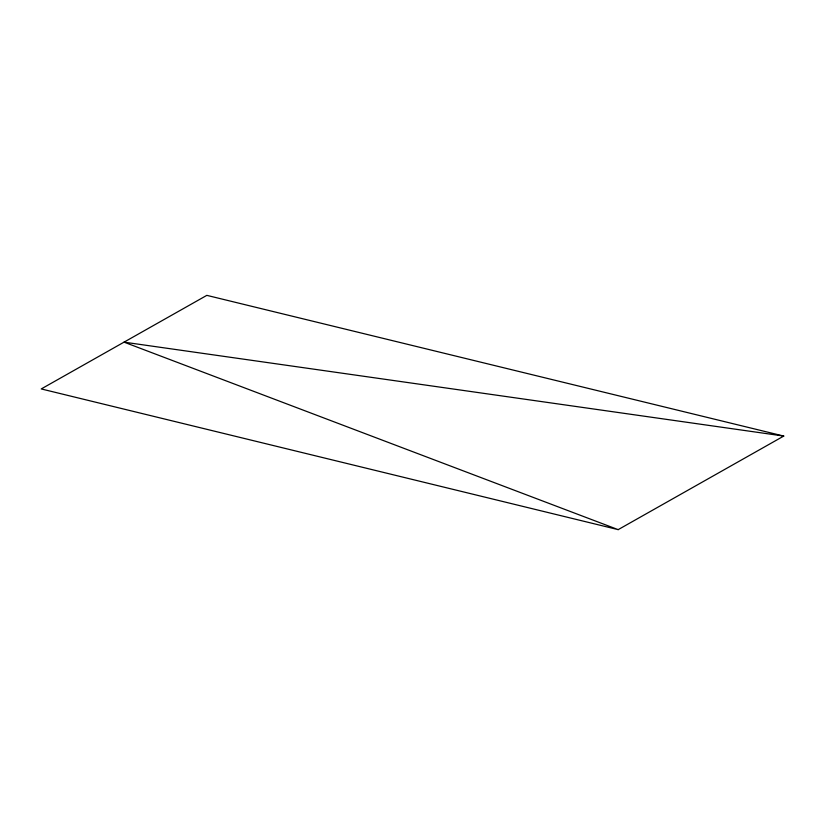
<?xml version="1.0" encoding="UTF-8"?>
<svg xmlns="http://www.w3.org/2000/svg" width="825" height="825" viewBox="0 0 825 825"><rect width="100%" height="100%" fill="white"/><g stroke="black" fill="none" stroke-linecap="round" stroke-linejoin="round"><path stroke-width="1.24" d="M618.173 529.64L783.75 436.064L206.828 295.36L41.25 388.936L618.173 529.64L124.039 342.148L783.75 436.064"/></g></svg>
